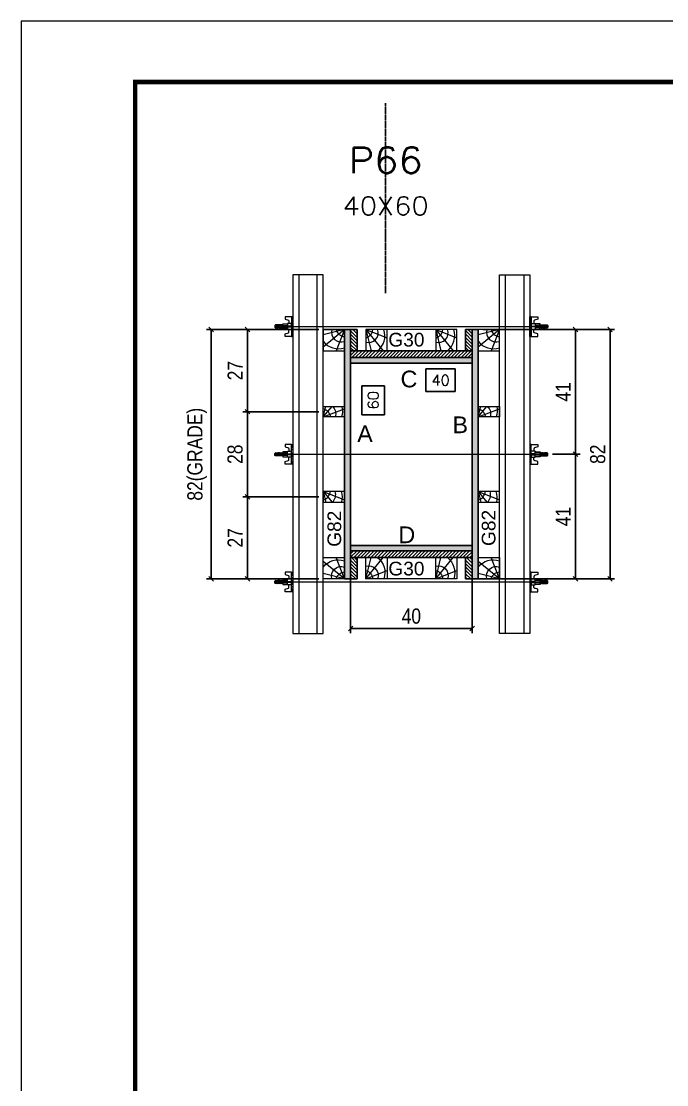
# Model space of a CAD drawing. Extents: x 2949 to 9230, y 1140 to 12527.
# Drawn here: x 6133 to 6557, y 4936 to 5635 of the extents above; entities that cross this region are included whole.
import ezdxf
from ezdxf.enums import TextEntityAlignment as Align

# ---------------------------------------------------------------- set-up
doc = ezdxf.new("R2010")
doc.units = 0
doc.linetypes.add('DASHED', pattern=[0.75, 0.5, -0.25])
doc.linetypes.add('HIDDEN', pattern=[0.375, 0.25, -0.125])
for name, color, linetype in [('CHAPA', 1, 'Continuous'), ('COTA', 241, 'Continuous'), ('MEIO_PONT', 93, 'Continuous'), ('Painéis', 200, 'Continuous'), ('SARRAFO', 251, 'Continuous'), ('Texto de Titulo', 7, 'Continuous'), ('Texto Qtd Sarr', 242, 'Continuous'), ('TEXTO_GERAL', 7, 'Continuous')]:
    doc.layers.add(name, color=color, linetype=linetype)
for name, color, linetype, lineweight in [('Folhas', 255, 'Continuous', 9), ('Hachura', 251, 'Continuous', 9), ('Madeira', 126, 'Continuous', 18), ('Perfil Metálico', 224, 'Continuous', 18), ('SARRAFO DE PRESSAO', 251, 'DASHED', 9), ('Texto Seção', 7, 'Continuous', 15)]:
    doc.layers.add(name, color=color, linetype=linetype, lineweight=lineweight)
doc.styles.add('ARIAL', font='arial.ttf')
doc.styles.add('COTA TECNICA 2X', font='techl___.ttf', dxfattribs={"height": 10})
doc.styles.add('ROMANS', font='romans.shx')
doc.styles.add('SANSSERIF', font='sas_____.pfb')
doc.dimstyles.new('SECAO PILAR', dxfattribs={"dimtxt": 10, "dimasz": 3, "dimexe": 3, "dimexo": 3, "dimgap": 3, "dimtad": 1, "dimdec": 1, "dimlfac": 0.5, "dimzin": 12, "dimdsep": 46, "dimtxsty": 'COTA TECNICA 2X', "dimblk1": 'OBLIQUE', "dimblk2": 'OBLIQUE', "dimsah": 1, "dimcen": 0.9, "dimclrd": 256, "dimclre": 256, "dimclrt": 256, "dimadec": 1, "dimazin": 3, "dimtfac": 1, "dimtdec": 1, "dimtmove": 0, "dimatfit": 3, "dimfxl": 1, "dimtolj": 1, "dimtzin": 12, "dimarcsym": 0})
doc.dimstyles.new('SECÇÃO 2', dxfattribs={"dimtxt": 7, "dimasz": 6, "dimexe": 0.18, "dimexo": 2, "dimgap": -4, "dimtad": 3, "dimdec": 1, "dimlfac": 0.5, "dimzin": 12, "dimdsep": 46, "dimtxsty": 'ROMANS', "dimblk": 'ARCHTICK', "dimcen": 0.09, "dimse1": 1, "dimse2": 1, "dimsd1": 1, "dimsd2": 1, "dimclrd": 180, "dimclre": 5, "dimclrt": 1, "dimadec": 0, "dimazin": 3, "dimtfac": 1, "dimtdec": 1, "dimtofl": 0, "dimtmove": 0, "dimatfit": 3, "dimldrblk": 'ARCHTICK', "dimfxl": 1, "dimtolj": 1, "dimtzin": 0, "dimarcsym": 0})

# ---------------------------------------------------------------- blocks, each defined once
blk = doc.blocks.new('9999999999')
at = {"layer": 'Folhas'}
blk.add_lwpolyline([(98138.98, 34190.21), (99623.98, 34190.21), (99623.98, 35240.21), (98138.98, 35240.21)], close=True, dxfattribs=at)
at = {"layer": 'Folhas', "color": 30, "const_width": 3}
blk.add_lwpolyline([(98213.98, 34230.21), (99583.98, 34230.21), (99583.98, 35200.21), (98213.98, 35200.21)], close=True, dxfattribs=at)
blk = doc.blocks.new('*D1249')
at = {"layer": 'COTA', "color": 180, "lineweight": -2, "transparency": 16777216}
for p, q in [((6371.71, 5395.46), (6356.71, 5395.46)), ((6356.71, 5395.46), (6356.71, 5376.46)), ((6371.71, 5376.46), (6371.71, 5395.46)), ((6356.71, 5376.46), (6371.71, 5376.46))]:
    blk.add_line(p, q, dxfattribs=at)
at = {"layer": 'Defpoints', "color": 0, "transparency": 16777216}
for p in [(6349.33, 5410.46), (6349.33, 5290.46), (6375.71, 5290.46)]:
    blk.add_point(p, dxfattribs=at)
at = {"layer": 'COTA', "color": 1, "transparency": 16777216, "insert": (6364.21, 5385.96), "char_height": 7, "attachment_point": 5, "rotation": 90, "style": 'ROMANS'}
blk.add_mtext('\\A1;60', dxfattribs=at)
blk = doc.blocks.new('_ArchTick')
at = {"color": 0, "linetype": 'ByBlock', "const_width": 0.15}
blk.add_lwpolyline([(-0.5, -0.5), (0.5, 0.5)], dxfattribs=at)
blk = doc.blocks.new('_Oblique')
at = {"color": 0, "linetype": 'ByBlock', "lineweight": -2}
blk.add_line((-0.5, -0.5), (0.5, 0.5), dxfattribs=at)
blk = doc.blocks.new('*D1250')
at = {"layer": 'COTA', "lineweight": -2, "transparency": 16777216}
for p, q in [((6436.33, 5432.46), (6523.1, 5432.46)), ((6520.1, 5432.46), (6520.1, 5268.46)), ((6436.33, 5268.46), (6523.1, 5268.46))]:
    blk.add_line(p, q, dxfattribs=at)
at = {"layer": 'Defpoints', "color": 0, "transparency": 16777216}
for p in [(6433.33, 5432.46), (6433.33, 5268.46), (6520.1, 5268.46)]:
    blk.add_point(p, dxfattribs=at)
at = {"layer": 'COTA', "lineweight": -2, "transparency": 16777216, "xscale": 3, "yscale": 3, "zscale": 3}
for p, rotation in [((6520.1, 5432.46), 90), ((6520.1, 5268.46), 270)]:
    blk.add_blockref('_Oblique', p, dxfattribs=dict(at, rotation=rotation))
at = {"layer": 'COTA', "transparency": 16777216, "insert": (6512.01, 5350.46), "char_height": 10, "attachment_point": 5, "rotation": 90, "style": 'COTA TECNICA 2X'}
blk.add_mtext('\\A1;82', dxfattribs=at)
blk = doc.blocks.new('*D1251')
at = {"layer": 'COTA', "lineweight": -2, "transparency": 16777216}
for p, q in [((6470.33, 5432.46), (6500.33, 5432.46)), ((6497.33, 5432.46), (6497.33, 5350.46)), ((6482.13, 5350.46), (6500.33, 5350.46))]:
    blk.add_line(p, q, dxfattribs=at)
at = {"layer": 'Defpoints', "color": 0, "transparency": 16777216}
for p in [(6467.33, 5432.46), (6479.13, 5350.46), (6497.33, 5350.46)]:
    blk.add_point(p, dxfattribs=at)
at = {"layer": 'COTA', "lineweight": -2, "transparency": 16777216, "xscale": 3, "yscale": 3, "zscale": 3}
for p, rotation in [((6497.33, 5432.46), 90), ((6497.33, 5350.46), 270)]:
    blk.add_blockref('_Oblique', p, dxfattribs=dict(at, rotation=rotation))
at = {"layer": 'COTA', "transparency": 16777216, "insert": (6489.26, 5391.46), "char_height": 10, "attachment_point": 5, "rotation": 90, "style": 'COTA TECNICA 2X'}
blk.add_mtext('\\A1;41', dxfattribs=at)
blk = doc.blocks.new('*D1252')
at = {"layer": 'COTA', "lineweight": -2, "transparency": 16777216}
for p, q in [((6482.13, 5350.46), (6500.33, 5350.46)), ((6497.33, 5268.46), (6497.33, 5350.46)), ((6470.33, 5268.46), (6500.33, 5268.46))]:
    blk.add_line(p, q, dxfattribs=at)
at = {"layer": 'Defpoints', "color": 0, "transparency": 16777216}
for p in [(6479.13, 5350.46), (6497.33, 5350.46), (6467.33, 5268.46)]:
    blk.add_point(p, dxfattribs=at)
at = {"layer": 'COTA', "lineweight": -2, "transparency": 16777216, "xscale": 3, "yscale": 3, "zscale": 3}
for p, rotation in [((6497.33, 5350.46), 90), ((6497.33, 5268.46), 270)]:
    blk.add_blockref('_Oblique', p, dxfattribs=dict(at, rotation=rotation))
at = {"layer": 'COTA', "transparency": 16777216, "insert": (6489.26, 5309.46), "char_height": 10, "attachment_point": 5, "rotation": 90, "style": 'COTA TECNICA 2X'}
blk.add_mtext('\\A1;41', dxfattribs=at)
blk = doc.blocks.new('*D1253')
at = {"layer": 'COTA', "color": 180, "lineweight": -2, "transparency": 16777216}
for p, q in [((6418.24, 5406.67), (6398.9, 5406.67)), ((6398.9, 5406.67), (6398.9, 5391.67)), ((6418.24, 5391.67), (6418.24, 5406.67)), ((6398.9, 5391.67), (6418.24, 5391.67))]:
    blk.add_line(p, q, dxfattribs=at)
at = {"layer": 'Defpoints', "color": 0, "transparency": 16777216}
for p in [(6349.33, 5410.46), (6429.33, 5410.46), (6429.33, 5387.67)]:
    blk.add_point(p, dxfattribs=at)
at = {"layer": 'COTA', "color": 1, "transparency": 16777216, "insert": (6408.57, 5399.17), "char_height": 7, "attachment_point": 5, "style": 'ROMANS'}
blk.add_mtext('\\A1;40', dxfattribs=at)
blk = doc.blocks.new('titulo1')
at = {"layer": 'Defpoints', "color": 252, "linetype": 'HIDDEN', "ltscale": 2}
blk.add_line((0, 0), (0, 125), dxfattribs=at)
at = {"layer": 'Defpoints', "style": 'ROMANS', "oblique": 15}
blk.add_attdef('FOLHA', text='', height=10, dxfattribs=at).set_placement((0, 15.58), align=Align.MIDDLE_CENTER)
at = {"layer": 'Texto Qtd Sarr', "color": 3, "style": 'ROMANS', "oblique": 15}
for tag, height, p in [('TITULO', 17, (0, 71.45)), ('SEÇÃO', 12, (0, 41.55))]:
    blk.add_attdef(tag, text='', height=height, dxfattribs=at).set_placement(p, align=Align.MIDDLE_CENTER)
blk = doc.blocks.new('PONTALETE')
at = {"layer": 'Madeira'}
for q in [(2.71, 7), (7, 5.76), (7, 1.74)]:
    blk.add_line((0, 0), q, dxfattribs=at)
blk.add_lwpolyline([(0, 0), (7, 0), (7, 7), (0, 7)], close=True, dxfattribs=at)
for centre, radius, start, end in [((2.04, 0.06), 6.23, 37.2818, 109.0913), ((1.09, 0.9), 3.19, 343.603, 109.9847), ((-0.21, -0.78), 3.09, 14.6322, 86.0383)]:
    blk.add_arc(centre, radius, start, end, dxfattribs=at)
blk = doc.blocks.new('*D1254')
at = {"layer": 'COTA', "lineweight": -2, "transparency": 16777216}
for p, q in [((6328.33, 5432.46), (6254.55, 5432.46)), ((6257.55, 5432.46), (6257.55, 5268.46)), ((6328.33, 5268.46), (6254.55, 5268.46))]:
    blk.add_line(p, q, dxfattribs=at)
at = {"layer": 'Defpoints', "color": 0, "transparency": 16777216}
for p in [(6331.33, 5432.46), (6257.55, 5268.46), (6331.33, 5268.46)]:
    blk.add_point(p, dxfattribs=at)
at = {"layer": 'COTA', "lineweight": -2, "transparency": 16777216, "xscale": 3, "yscale": 3, "zscale": 3}
for p, rotation in [((6257.55, 5432.46), 90), ((6257.55, 5268.46), 270)]:
    blk.add_blockref('_Oblique', p, dxfattribs=dict(at, rotation=rotation))
at = {"layer": 'COTA', "transparency": 16777216, "insert": (6248.33, 5350.46), "char_height": 10, "attachment_point": 5, "rotation": 90, "style": 'COTA TECNICA 2X'}
blk.add_mtext('\\A1;82(GRADE)', dxfattribs=at)
blk = doc.blocks.new('MEIO PONTALETE')
at = {"layer": 'Madeira'}
for q in [(2.71, 7), (3.5, 2.88), (3.5, 0.87)]:
    blk.add_line((0, 0), q, dxfattribs=at)
blk.add_lwpolyline([(0, 0), (3.5, 0), (3.5, 7), (0, 7)], close=True, dxfattribs=at)
for centre, radius, start, end in [((2.04, 0.06), 6.23, 76.4499, 109.0913), ((1.09, 0.9), 3.19, 40.9063, 109.9847), ((-0.21, -0.78), 3.09, 14.6322, 86.0383)]:
    blk.add_arc(centre, radius, start, end, dxfattribs=at)
blk = doc.blocks.new('*D1255')
at = {"layer": 'COTA', "lineweight": -2, "transparency": 16777216}
for p, q in [((6328.33, 5322.46), (6278.39, 5322.46)), ((6281.39, 5322.46), (6281.39, 5268.46)), ((6328.33, 5268.46), (6278.39, 5268.46))]:
    blk.add_line(p, q, dxfattribs=at)
at = {"layer": 'Defpoints', "color": 0, "transparency": 16777216}
for p in [(6331.33, 5322.46), (6281.39, 5268.46), (6331.33, 5268.46)]:
    blk.add_point(p, dxfattribs=at)
at = {"layer": 'COTA', "lineweight": -2, "transparency": 16777216, "xscale": 3, "yscale": 3, "zscale": 3}
for p, rotation in [((6281.39, 5322.46), 90), ((6281.39, 5268.46), 270)]:
    blk.add_blockref('_Oblique', p, dxfattribs=dict(at, rotation=rotation))
at = {"layer": 'COTA', "transparency": 16777216, "insert": (6273.32, 5295.46), "char_height": 10, "attachment_point": 5, "rotation": 90, "style": 'COTA TECNICA 2X'}
blk.add_mtext('\\A1;27', dxfattribs=at)
blk = doc.blocks.new('C')
at = {"layer": 'Hachura', "color": 0}
for p, q in [((0, 3.22), (0, -3.22)), ((0.45, 3.22), (0, 3.22)), ((0.46, 3.16), (0, 3.16)), ((0.46, 3.05), (0, 3.05)), ((0.46, 2.88), (0, 2.88)), ((0, 2.75), (0, -1.16)), ((0.46, 2.65), (0, 2.65)), ((0.46, 2.23), (0, 2.23)), ((0.46, 1.51), (0, 1.51)), ((0.39, 0.49), (0.17, 0.49)), ((0.45, -3.23), (0.45, 3.22)), ((0.45, 3.22), (2.58, 3.22)), ((1.74, 0.97), (0.45, 0.97)), ((1.45, 0.1), (0.45, 0.1)), ((1.35, 1.94), (1.35, 0.96)), ((2.58, 2.39), (1.47, 2.09)), ((1.74, -0.97), (1.74, 0.97)), ((1.74, 0.97), (1.74, 0.84)), ((1.74, 0.97), (1.74, 0.84)), ((1.74, 0.84), (3.35, 0.84)), ((3.35, 0.45), (1.74, 0.45)), ((2.58, 3.22), (2.58, 2.39)), ((3.32, 0.84), (3.32, -0.84)), ((3.35, 0.84), (3.35, -0.84)), ((3.68, 0.45), (3.35, 0.45)), ((3.84, -0.52), (3.35, 0.45)), ((3.35, 0.06), (3.67, -0.57)), ((3.68, 0.45), (4.16, -0.52)), ((3.72, 0.5), (4.25, -0.57)), ((4.37, -0.55), (3.83, 0.53)), ((4.15, 0.45), (3.93, 0.45)), ((4.42, -0.52), (3.93, 0.45)), ((4.15, 0.45), (4.26, 0.45)), ((4.26, 0.45), (4.74, -0.52)), ((4.3, 0.5), (4.83, -0.57)), ((4.95, -0.55), (4.41, 0.53)), ((4.51, 0.45), (4.84, 0.45)), ((5, -0.52), (4.51, 0.45)), ((4.84, 0.45), (5.32, -0.52)), ((4.88, 0.5), (5.41, -0.57)), ((5.53, -0.55), (4.99, 0.53)), ((5.58, -0.52), (5.09, 0.45)), ((5.42, 0.45), (5.09, 0.45)), ((5.58, -0.52), (5.09, 0.45)), ((5.42, 0.45), (5.74, -0.19)), ((5.46, 0.5), (5.74, -0.07)), ((5.74, 0.19), (5.57, 0.53)), ((5.74, 0.32), (5.68, 0.45)), ((5.68, 0.45), (5.74, 0.45)), ((5.74, 0.45), (5.9, 0.29)), ((5.74, 0.45), (5.74, -0.52)), ((5.9, -0.36), (5.9, 0.29)), ((0.45, 0), (0, 0)), ((0.46, -1.52), (0, -1.52)), ((0.46, -2.23), (0, -2.23)), ((0.46, -2.65), (0, -2.65)), ((0.46, -2.88), (0, -2.88)), ((0.46, -3.05), (0, -3.05)), ((0.46, -3.16), (0, -3.16)), ((0, -3.22), (2.57, -3.22)), ((0.08, -0.48), (0.29, -0.48)), ((0.29, -0.48), (0.4, -0.48)), ((0.45, 0), (0.45, -0.97)), ((0.45, -0.16), (1.45, -0.16)), ((0.45, -0.65), (0.45, -0.32)), ((0.45, -3.23), (0.45, -0.65)), ((0.45, -0.97), (1.74, -0.97)), ((1.35, -1.94), (1.35, -0.97)), ((2.58, -2.39), (1.47, -2.1)), ((3.35, -0.32), (1.74, -0.32)), ((3.35, -0.84), (1.74, -0.84)), ((2.58, -3.23), (2.58, -2.39)), ((3.35, -0.07), (3.58, -0.52)), ((3.35, -0.52), (3.58, -0.52)), ((3.84, -0.52), (4.16, -0.52)), ((4.42, -0.52), (4.74, -0.52)), ((4.63, -0.52), (4.74, -0.52)), ((5, -0.52), (5.32, -0.52)), ((5.58, -0.52), (5.74, -0.52)), ((5.74, -0.52), (5.9, -0.36)), ((5.74, -0.52), (5.74, -0.52))]:
    blk.add_line(p, q, dxfattribs=at)
for centre, radius, start, end in [((1.52, 1.94), 0.161, 104.7436, 180), ((1.44, -0.03), 0.129, 272.695, 87.305), ((3.81, 0.39), 0.143, 25.5688, 154.4312), ((4.39, 0.39), 0.143, 25.5688, 154.4312), ((4.97, 0.39), 0.143, 25.5688, 154.4312), ((5.55, 0.39), 0.143, 25.5688, 154.4312), ((0.17, -0.37), 0.174, 221.744, 317.8592), ((1.52, -1.94), 0.161, 180, 255.2564), ((3.71, -0.4), 0.174, 222.1408, 318.256), ((4.29, -0.4), 0.174, 222.1408, 318.256), ((4.87, -0.4), 0.174, 222.1408, 318.256), ((5.45, -0.4), 0.174, 222.1408, 318.256), ((5.61, -0.4), 0.174, 317.8592, 318.256)]:
    blk.add_arc(centre, radius, start, end, dxfattribs=at)
blk = doc.blocks.new('*D1256')
at = {"layer": 'COTA', "lineweight": -2, "transparency": 16777216}
for p, q in [((6328.33, 5432.46), (6278.39, 5432.46)), ((6281.39, 5432.46), (6281.39, 5378.46)), ((6328.33, 5378.46), (6278.39, 5378.46))]:
    blk.add_line(p, q, dxfattribs=at)
at = {"layer": 'Defpoints', "color": 0, "transparency": 16777216}
for p in [(6331.33, 5432.46), (6281.39, 5378.46), (6331.33, 5378.46)]:
    blk.add_point(p, dxfattribs=at)
at = {"layer": 'COTA', "lineweight": -2, "transparency": 16777216, "xscale": 3, "yscale": 3, "zscale": 3}
for p, rotation in [((6281.39, 5432.46), 90), ((6281.39, 5378.46), 270)]:
    blk.add_blockref('_Oblique', p, dxfattribs=dict(at, rotation=rotation))
at = {"layer": 'COTA', "transparency": 16777216, "insert": (6273.32, 5405.46), "char_height": 10, "attachment_point": 5, "rotation": 90, "style": 'COTA TECNICA 2X'}
blk.add_mtext('\\A1;27', dxfattribs=at)
blk = doc.blocks.new('*D1257')
at = {"layer": 'COTA', "lineweight": -2, "transparency": 16777216}
for p, q in [((6328.33, 5378.46), (6278.39, 5378.46)), ((6281.39, 5378.46), (6281.39, 5322.46)), ((6328.33, 5322.46), (6278.39, 5322.46))]:
    blk.add_line(p, q, dxfattribs=at)
at = {"layer": 'Defpoints', "color": 0, "transparency": 16777216}
for p in [(6331.33, 5378.46), (6281.39, 5322.46), (6331.33, 5322.46)]:
    blk.add_point(p, dxfattribs=at)
at = {"layer": 'COTA', "lineweight": -2, "transparency": 16777216, "xscale": 3, "yscale": 3, "zscale": 3}
for p, rotation in [((6281.39, 5378.46), 90), ((6281.39, 5322.46), 270)]:
    blk.add_blockref('_Oblique', p, dxfattribs=dict(at, rotation=rotation))
at = {"layer": 'COTA', "transparency": 16777216, "insert": (6273.3, 5350.46), "char_height": 10, "attachment_point": 5, "rotation": 90, "style": 'COTA TECNICA 2X'}
blk.add_mtext('\\A1;28', dxfattribs=at)
blk = doc.blocks.new('*D1957')
at = {"layer": 'COTA', "lineweight": -2, "transparency": 16777216}
for p, q in [((6349.33, 5283.86), (6349.33, 5232.82)), ((6429.33, 5283.86), (6429.33, 5232.82)), ((6349.33, 5235.82), (6429.33, 5235.82))]:
    blk.add_line(p, q, dxfattribs=at)
at = {"layer": 'Defpoints', "color": 0, "transparency": 16777216}
for p in [(6349.33, 5286.86), (6429.33, 5286.86), (6429.33, 5235.82)]:
    blk.add_point(p, dxfattribs=at)
at = {"layer": 'COTA', "lineweight": -2, "transparency": 16777216, "xscale": 3, "yscale": 3, "zscale": 3, "rotation": 180}
blk.add_blockref('_Oblique', (6349.33, 5235.82), dxfattribs=at)
at = {"layer": 'COTA', "lineweight": -2, "transparency": 16777216, "xscale": 3, "yscale": 3, "zscale": 3}
blk.add_blockref('_Oblique', (6429.33, 5235.82), dxfattribs=at)
at = {"layer": 'COTA', "transparency": 16777216, "insert": (6389.33, 5243.93), "char_height": 10, "attachment_point": 5, "style": 'COTA TECNICA 2X'}
blk.add_mtext('\\A1;40', dxfattribs=at)

msp = doc.modelspace()

# ---------------------------------------------------------------- hatches: boundary and pattern name
at = {"layer": 'Hachura'}
h = msp.add_hatch(color=256, dxfattribs=at)
h.dxf.hatch_style = 1
h.paths.add_polyline_path([(6349.33, 5268.46), (6345.33, 5268.46), (6345.33, 5432.46), (6349.33, 5432.46)])
h = msp.add_hatch(color=256, dxfattribs=at)
h.dxf.hatch_style = 1
h.paths.add_polyline_path([(6349.33, 5268.46), (6345.33, 5268.46), (6345.33, 5432.46), (6349.33, 5432.46)])
h = msp.add_hatch(dxfattribs=at)
h.set_pattern_fill('ANSI31', color=256, scale=0.5, angle=90, style=0)
h.set_pattern_definition([(135, (-16542.0793, 14556.414), (-1.12253202, -1.12253202), [])])
h.paths.add_polyline_path([(6349.33, 5418.46), (6353.73, 5418.46), (6353.73, 5432.46), (6349.33, 5432.46)])
h = msp.add_hatch(dxfattribs=at)
h.set_pattern_fill('ANSI31', color=256, scale=0.5, angle=90, style=0)
h.set_pattern_definition([(135, (-16500.0793, 14556.414), (-1.12253202, -1.12253202), [])])
h.paths.add_polyline_path([(6429.33, 5418.46), (6424.93, 5418.46), (6424.93, 5432.46), (6429.33, 5432.46)])
h = msp.add_hatch(color=256, dxfattribs=at)
h.dxf.hatch_style = 1
h.paths.add_polyline_path([(6429.33, 5268.46), (6433.33, 5268.46), (6433.33, 5432.46), (6429.33, 5432.46)])
h = msp.add_hatch(color=256, dxfattribs=at)
h.dxf.hatch_style = 1
h.paths.add_polyline_path([(6429.33, 5268.46), (6433.33, 5268.46), (6433.33, 5432.46), (6429.33, 5432.46)])
h = msp.add_hatch(dxfattribs=at)
h.set_pattern_fill('ANSI31', color=256, scale=0.5, style=0)
h.set_pattern_definition([(45, (15553.2807, 28343.4703), (-1.12253202, 1.12253202), [])])
h.paths.add_polyline_path([(6349.33, 5414.06), (6349.33, 5418.46), (6429.33, 5418.46), (6429.33, 5414.06)])
h = msp.add_hatch(color=256, dxfattribs=at)
h.dxf.hatch_style = 1
h.paths.add_polyline_path([(6349.33, 5414.06), (6349.33, 5410.46), (6429.33, 5410.46), (6429.33, 5414.06)])
h = msp.add_hatch(color=256, dxfattribs=at)
h.dxf.hatch_style = 1
h.paths.add_polyline_path([(6349.33, 5414.06), (6349.33, 5410.46), (6429.33, 5410.46), (6429.33, 5414.06)])
h = msp.add_hatch(color=256, dxfattribs=at)
h.dxf.hatch_style = 1
h.paths.add_polyline_path([(6349.33, 5290.46), (6349.33, 5286.86), (6429.33, 5286.86), (6429.33, 5290.46)])
h = msp.add_hatch(color=256, dxfattribs=at)
h.dxf.hatch_style = 1
h.paths.add_polyline_path([(6349.33, 5290.46), (6349.33, 5286.86), (6429.33, 5286.86), (6429.33, 5290.46)])
h = msp.add_hatch(dxfattribs=at)
h.set_pattern_fill('ANSI31', color=256, scale=0.5, style=0)
h.set_pattern_definition([(45, (15523.2807, 28389.4703), (-1.12253202, 1.12253202), [])])
h.paths.add_polyline_path([(6429.33, 5286.86), (6429.33, 5282.46), (6349.33, 5282.46), (6349.33, 5286.86)])
h = msp.add_hatch(dxfattribs=at)
h.set_pattern_fill('ANSI31', color=256, scale=0.5, angle=90, style=0)
h.set_pattern_definition([(135, (-16542.0793, 14771.414), (-1.12253202, -1.12253202), [])])
h.paths.add_polyline_path([(6349.33, 5282.46), (6353.73, 5282.46), (6353.73, 5268.46), (6349.33, 5268.46)])
h = msp.add_hatch(dxfattribs=at)
h.set_pattern_fill('ANSI31', color=256, scale=0.5, angle=90, style=0)
h.set_pattern_definition([(135, (-16500.0793, 14771.414), (-1.12253202, -1.12253202), [])])
h.paths.add_polyline_path([(6429.33, 5282.46), (6424.93, 5282.46), (6424.93, 5268.46), (6429.33, 5268.46)])

# ---------------------------------------------------------------- linework, layer by layer
at = {"layer": 'CHAPA'}
for points in [[(6349.33, 5268.46), (6345.33, 5268.46), (6345.33, 5432.46), (6349.33, 5432.46)], [(6349.33, 5268.46), (6345.33, 5268.46), (6345.33, 5432.46), (6349.33, 5432.46)], [(6429.33, 5268.46), (6433.33, 5268.46), (6433.33, 5432.46), (6429.33, 5432.46)], [(6429.33, 5268.46), (6433.33, 5268.46), (6433.33, 5432.46), (6429.33, 5432.46)], [(6349.33, 5414.06), (6349.33, 5410.46), (6429.33, 5410.46), (6429.33, 5414.06)], [(6349.33, 5414.06), (6349.33, 5410.46), (6429.33, 5410.46), (6429.33, 5414.06)], [(6349.33, 5290.46), (6349.33, 5286.86), (6429.33, 5286.86), (6429.33, 5290.46)], [(6349.33, 5290.46), (6349.33, 5286.86), (6429.33, 5286.86), (6429.33, 5290.46)]]:
    msp.add_lwpolyline(points, close=True, dxfattribs=at)
at = {"layer": 'Hachura'}
for p, q in [((6300.53, 5434.46), (6474.33, 5434.47)), ((6300.53, 5350.46), (6474.33, 5350.45)), ((6300.53, 5266.46), (6474.33, 5266.45)), ((6300.53, 5266.46), (6474.33, 5266.45))]:
    msp.add_line(p, q, dxfattribs=at)
at = {"layer": 'Madeira'}
for points in [[(6345.33, 5268.46), (6331.33, 5268.46), (6331.33, 5432.46), (6345.33, 5432.46)], [(6359.33, 5432.46), (6359.33, 5418.46), (6419.33, 5418.46), (6419.33, 5432.46)], [(6433.33, 5268.46), (6447.33, 5268.46), (6447.33, 5432.46), (6433.33, 5432.46)], [(6359.33, 5268.46), (6359.33, 5282.46), (6419.33, 5282.46), (6419.33, 5268.46)]]:
    msp.add_lwpolyline(points, close=True, dxfattribs=at)
at = {"layer": 'Painéis'}
msp.add_lwpolyline([(6429.33, 5410.46), (6349.33, 5410.46), (6349.33, 5290.46), (6429.33, 5290.46)], close=True, dxfattribs=at)
at = {"layer": 'Perfil Metálico'}
for points in [[(6311.33, 5232.46), (6331.33, 5232.46), (6331.33, 5468.46), (6311.33, 5468.46)], [(6327.33, 5468.46), (6315.33, 5468.46), (6315.33, 5232.46), (6327.33, 5232.46)], [(6467.33, 5232.46), (6447.33, 5232.46), (6447.33, 5468.46), (6467.33, 5468.46)], [(6451.33, 5468.46), (6463.33, 5468.46), (6463.33, 5232.46), (6451.33, 5232.46)]]:
    msp.add_lwpolyline(points, close=True, dxfattribs=at)
at = {"layer": 'SARRAFO'}
for points in [[(6353.73, 5432.46), (6353.73, 5418.46), (6349.33, 5418.46), (6349.33, 5432.46)], [(6424.93, 5432.46), (6424.93, 5418.46), (6429.33, 5418.46), (6429.33, 5432.46)], [(6429.33, 5418.46), (6349.33, 5418.46), (6349.33, 5414.06), (6429.33, 5414.06)], [(6349.33, 5282.46), (6429.33, 5282.46), (6429.33, 5286.86), (6349.33, 5286.86)], [(6353.73, 5268.46), (6353.73, 5282.46), (6349.33, 5282.46), (6349.33, 5268.46)], [(6424.93, 5268.46), (6424.93, 5282.46), (6429.33, 5282.46), (6429.33, 5268.46)]]:
    msp.add_lwpolyline(points, close=True, dxfattribs=at)

# ---------------------------------------------------------------- block references
at = {"layer": 'Hachura', "linetype": 'Continuous', "yscale": 2, "zscale": 2, "rotation": 180}
for p, xscale in [((6311.33, 5434.46), 2), ((6467.33, 5434.46), -2)]:
    msp.add_blockref('C', p, dxfattribs=dict(at, xscale=xscale))
at = {"layer": 'Hachura', "linetype": 'Continuous', "yscale": 2, "zscale": 2}
for p, xscale in [((6311.33, 5350.46), -2), ((6467.33, 5350.46), 2), ((6311.33, 5266.46), -2), ((6467.33, 5266.46), 2)]:
    msp.add_blockref('C', p, dxfattribs=dict(at, xscale=xscale))
at = {"layer": 'MEIO_PONT'}
for name, p, xscale, yscale, zscale, rotation in [('PONTALETE', (6345.33, 5432.46), 2, 2, 2, 180), ('PONTALETE', (6359.33, 5432.46), 2, 2, 2, 270), ('PONTALETE', (6405.33, 5432.46), 2, 2, 2, 270), ('PONTALETE', (6447.33, 5432.46), 2, 2, 2, 180), ('MEIO PONTALETE', (6331.33, 5374.96), -1.999999997962732, 1.999999997962732, 1.999999997962732, 270), ('MEIO PONTALETE', (6433.33, 5374.96), -1.999999997962732, 1.999999997962732, 1.999999997962732, 270), ('MEIO PONTALETE', (6331.33, 5325.96), 1.999999997962732, 1.999999997962732, 1.999999997962732, 270), ('MEIO PONTALETE', (6433.33, 5325.96), 1.999999997962732, 1.999999997962732, 1.999999997962732, 270), ('PONTALETE', (6359.33, 5268.46), -2, 2, 2, 270), ('PONTALETE', (6405.33, 5268.46), -2, 2, 2, 270)]:
    msp.add_blockref(name, p, dxfattribs=dict(at, xscale=xscale, yscale=yscale, zscale=zscale, rotation=rotation))
at = {"layer": 'MEIO_PONT', "xscale": -2, "yscale": 2, "zscale": 2}
for p in [(6345.33, 5268.46), (6447.33, 5268.46)]:
    msp.add_blockref('PONTALETE', p, dxfattribs=at)
at = {"layer": 'SARRAFO DE PRESSAO', "color": 6, "linetype": 'ByBlock'}
msp.add_blockref('9999999999', (-92006.44, -29604.92), dxfattribs=at)
at = {"layer": 'Texto Seção'}
ref = msp.add_blockref('titulo1', (6372.39, 5456.34), dxfattribs=at)
ref.add_attrib('TITULO', 'P66', dxfattribs={"layer": 'Texto de Titulo', "color": 7, "height": 17, "style": 'ROMANS', "width": 1.1}).set_placement((6372.39, 5543.84), align=Align.MIDDLE_CENTER)
ref.add_attrib('SEÇÃO', '40X60', dxfattribs={"layer": 'Texto de Titulo', "color": 7, "height": 12, "style": 'ROMANS', "width": 1.1}).set_placement((6372.39, 5513.84), align=Align.MIDDLE_CENTER)

# ---------------------------------------------------------------- texts
at = {"layer": 'TEXTO_GERAL', "style": 'ARIAL'}
for s, p in [('C', (6387.74, 5399.96)), ('B', (6421.5, 5369.82)), ('A', (6358.79, 5363.91)), ('D', (6386.33, 5297.46))]:
    msp.add_text(s, height=11, dxfattribs=at).set_placement(p, align=Align.MIDDLE_CENTER)
at = {"layer": 'TEXTO_GERAL', "color": 0, "linetype": 'Continuous', "style": 'SANSSERIF'}
for p in [(6338.6, 5289.56), (6440.16, 5290.1)]:
    msp.add_text('G82', height=9, rotation=90, dxfattribs=at).set_placement(p, align=Align.MIDDLE_LEFT)
at = {"layer": 'TEXTO_GERAL', "color": 0, "linetype": 'Continuous', "char_height": 9, "width": 285.3299, "style": 'SANSSERIF'}
for insert, attachment_point in [((6374.18, 5430.32), 1), ((6374.18, 5270.6), 7)]:
    msp.add_mtext('G30', dxfattribs=dict(at, insert=insert, attachment_point=attachment_point))

# ---------------------------------------------------------------- dimensions: what is measured, and where the dimension line sits
at = {"layer": 'COTA'}
dim = msp.add_linear_dim(base=(6257.55, 5268.46), p1=(6331.33, 5432.46), p2=(6331.33, 5268.46), angle=270, text='<>(GRADE)', dimstyle='SECAO PILAR', dxfattribs=at)
dim.commit()
dim.dimension.update_dxf_attribs({"geometry": '*D1254', "text_midpoint": (6248.33, 5350.46)})
for base, p1, p2, angle, picture, middle in [((6281.39, 5378.46), (6331.33, 5432.46), (6331.33, 5378.46), 270, '*D1256', (6273.32, 5405.46)), ((6520.1, 5268.46), (6433.33, 5432.46), (6433.33, 5268.46), 270, '*D1250', (6512.01, 5350.46)), ((6497.33, 5350.46), (6467.33, 5432.46), (6479.13, 5350.46), 270, '*D1251', (6489.26, 5391.46)), ((6281.39, 5322.46), (6331.33, 5378.46), (6331.33, 5322.46), 270, '*D1257', (6273.3, 5350.46)), ((6497.33, 5350.46), (6467.33, 5268.46), (6479.13, 5350.46), 90, '*D1252', (6489.26, 5309.46)), ((6281.39, 5268.46), (6331.33, 5322.46), (6331.33, 5268.46), 270, '*D1255', (6273.32, 5295.46))]:
    dim = msp.add_linear_dim(base=base, p1=p1, p2=p2, angle=angle, dimstyle='SECAO PILAR', dxfattribs=at)
    dim.commit()
    dim.dimension.update_dxf_attribs({"geometry": picture, "text_midpoint": middle})
dim = msp.add_linear_dim(base=(6375.71, 5290.46), p1=(6349.33, 5410.46), p2=(6349.33, 5290.46), angle=270, dimstyle='SECÇÃO 2', dxfattribs=at)
dim.commit()
dim.dimension.update_dxf_attribs({"geometry": '*D1249', "text_midpoint": (6375.71, 5385.96), "dimtype": 160})
dim = msp.add_linear_dim(base=(6429.33, 5387.67), p1=(6349.33, 5410.46), p2=(6429.33, 5410.46), dimstyle='SECÇÃO 2', dxfattribs=at)
dim.commit()
dim.dimension.update_dxf_attribs({"geometry": '*D1253', "text_midpoint": (6408.57, 5387.67), "dimtype": 160})
dim = msp.add_linear_dim(base=(6429.33, 5235.82), p1=(6349.33, 5286.86), p2=(6429.33, 5286.86), dimstyle='SECAO PILAR', dxfattribs=at)
dim.commit()
dim.dimension.update_dxf_attribs({"geometry": '*D1957', "text_midpoint": (6389.33, 5243.93)})

doc.saveas('drawing.dxf')
